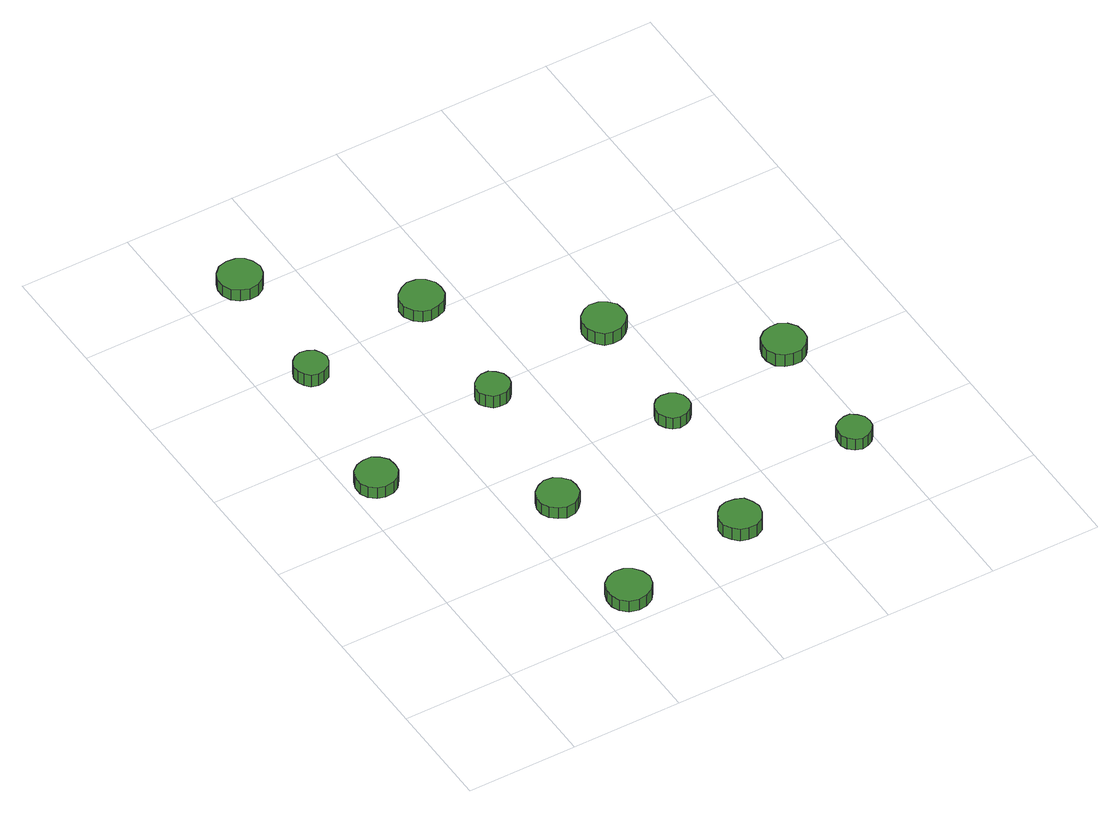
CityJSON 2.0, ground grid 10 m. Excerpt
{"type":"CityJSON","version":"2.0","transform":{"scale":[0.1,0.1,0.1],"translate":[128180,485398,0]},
"CityObjects":{
"tree1":{"type":"SolitaryVegetationObject","attributes":{"function":"something"},"geometry":[{"type":"MultiSurface","lod":"1","boundaries":[[[0,1,2,3,4,5,6,7,8,9,10,11,12,13,14]],[[15,16,17,18,19,20,21,22,23,24,25,26,27,28,29]],[[0,29,28,1]],[[1,28,27,2]],[[2,27,26,3]],[[3,26,25,4]],[[4,25,24,5]],[[5,24,23,6]],[[6,23,22,7]],[[7,22,21,8]],[[8,21,20,9]],[[9,20,19,10]],[[10,19,18,11]],[[11,18,17,12]],[[12,17,16,13]],[[13,16,15,14]],[[14,15,29,0]]]}]},
"tree2":{"type":"SolitaryVegetationObject","attributes":{"function":"something"},"geometry":[{"type":"MultiSurface","lod":"1","boundaries":[[[30,31,32,33,34,35,36,37,38,39,40,41,42,43,44]],[[45,46,47,48,49,50,51,52,53,54,55,56,57,58,59]],[[30,59,58,31]],[[31,58,57,32]],[[32,57,56,33]],[[33,56,55,34]],[[34,55,54,35]],[[35,54,53,36]],[[36,53,52,37]],[[37,52,51,38]],[[38,51,50,39]],[[39,50,49,40]],[[40,49,48,41]],[[41,48,47,42]],[[42,47,46,43]],[[43,46,45,44]],[[44,45,59,30]]]}]},
"tree3":{"type":"SolitaryVegetationObject","attributes":{"function":"something"},"geometry":[{"type":"MultiSurface","lod":"1","boundaries":[[[60,61,62,63,64,65,66,67,68,69,70,71,72,73,74]],[[75,76,77,78,79,80,81,82,83,84,85,86,87,88,89]],[[60,89,88,61]],[[61,88,87,62]],[[62,87,86,63]],[[63,86,85,64]],[[64,85,84,65]],[[65,84,83,66]],[[66,83,82,67]],[[67,82,81,68]],[[68,81,80,69]],[[69,80,79,70]],[[70,79,78,71]],[[71,78,77,72]],[[72,77,76,73]],[[73,76,75,74]],[[74,75,89,60]]]}]},
"tree4":{"type":"SolitaryVegetationObject","attributes":{"function":"something"},"geometry":[{"type":"MultiSurface","lod":"1","boundaries":[[[90,91,92,93,94,95,96,97,98,99,100,101,102,103,104]],[[105,106,107,108,109,110,111,112,113,114,115,116,117,118,119]],[[90,119,118,91]],[[91,118,117,92]],[[92,117,116,93]],[[93,116,115,94]],[[94,115,114,95]],[[95,114,113,96]],[[96,113,112,97]],[[97,112,111,98]],[[98,111,110,99]],[[99,110,109,100]],[[100,109,108,101]],[[101,108,107,102]],[[102,107,106,103]],[[103,106,105,104]],[[104,105,119,90]]]}]},
"tree5":{"type":"SolitaryVegetationObject","attributes":{"function":"something"},"geometry":[{"type":"MultiSurface","lod":"1","boundaries":[[[120,121,122,123,124,125,126,127,128,129,130,131,132,133,134]],[[135,136,137,138,139,140,141,142,143,144,145,146,147,148,149]],[[120,149,148,121]],[[121,148,147,122]],[[122,147,146,123]],[[123,146,145,124]],[[124,145,144,125]],[[125,144,143,126]],[[126,143,142,127]],[[127,142,141,128]],[[128,141,140,129]],[[129,140,139,130]],[[130,139,138,131]],[[131,138,137,132]],[[132,137,136,133]],[[133,136,135,134]],[[134,135,149,120]]]}]},
"tree6":{"type":"SolitaryVegetationObject","attributes":{"function":"something"},"geometry":[{"type":"MultiSurface","lod":"1","boundaries":[[[150,151,152,153,154,155,156,157,158,159,160,161,162,163,164]],[[165,166,167,168,169,170,171,172,173,174,175,176,177,178,179]],[[150,179,178,151]],[[151,178,177,152]],[[152,177,176,153]],[[153,176,175,154]],[[154,175,174,155]],[[155,174,173,156]],[[156,173,172,157]],[[157,172,171,158]],[[158,171,170,159]],[[159,170,169,160]],[[160,169,168,161]],[[161,168,167,162]],[[162,167,166,163]],[[163,166,165,164]],[[164,165,179,150]]]}]},
"tree7":{"type":"SolitaryVegetationObject","attributes":{"function":"something"},"geometry":[{"type":"MultiSurface","lod":"1","boundaries":[[[180,181,182,183,184,185,186,187,188,189,190,191,192,193,194]],[[195,196,197,198,199,200,201,202,203,204,205,206,207,208,209]],[[180,209,208,181]],[[181,208,207,182]],[[182,207,206,183]],[[183,206,205,184]],[[184,205,204,185]],[[185,204,203,186]],[[186,203,202,187]],[[187,202,201,188]],[[188,201,200,189]],[[189,200,199,190]],[[190,199,198,191]],[[191,198,197,192]],[[192,197,196,193]],[[193,196,195,194]],[[194,195,209,180]]]}]},
"tree8":{"type":"SolitaryVegetationObject","attributes":{"function":"something"},"geometry":[{"type":"MultiSurface","lod":"1","boundaries":[[[210,211,212,213,214,215,216,217,218,219,220,221,222,223,224]],[[225,226,227,228,229,230,231,232,233,234,235,236,237,238,239]],[[210,239,238,211]],[[211,238,237,212]],[[212,237,236,213]],[[213,236,235,214]],[[214,235,234,215]],[[215,234,233,216]],[[216,233,232,217]],[[217,232,231,218]],[[218,231,230,219]],[[219,230,229,220]],[[220,229,228,221]],[[221,228,227,222]],[[222,227,226,223]],[[223,226,225,224]],[[224,225,239,210]]]}]},
"tree9":{"type":"SolitaryVegetationObject","attributes":{"function":"something"},"geometry":[{"type":"MultiSurface","lod":"1","boundaries":[[[240,241,242,243,244,245,246,247,248,249,250,251,252,253,254]],[[255,256,257,258,259,260,261,262,263,264,265,266,267,268,269]],[[240,269,268,241]],[[241,268,267,242]],[[242,267,266,243]],[[243,266,265,244]],[[244,265,264,245]],[[245,264,263,246]],[[246,263,262,247]],[[247,262,261,248]],[[248,261,260,249]],[[249,260,259,250]],[[250,259,258,251]],[[251,258,257,252]],[[252,257,256,253]],[[253,256,255,254]],[[254,255,269,240]]]}]},
"tree10":{"type":"SolitaryVegetationObject","attributes":{"function":"something"},"geometry":[{"type":"MultiSurface","lod":"1","boundaries":[[[270,271,272,273,274,275,276,277,278,279,280,281,282,283,284]],[[285,286,287,288,289,290,291,292,293,294,295,296,297,298,299]],[[270,299,298,271]],[[271,298,297,272]],[[272,297,296,273]],[[273,296,295,274]],[[274,295,294,275]],[[275,294,293,276]],[[276,293,292,277]],[[277,292,291,278]],[[278,291,290,279]],[[279,290,289,280]],[[280,289,288,281]],[[281,288,287,282]],[[282,287,286,283]],[[283,286,285,284]],[[284,285,299,270]]]}]},
"tree11":{"type":"SolitaryVegetationObject","attributes":{"function":"something"},"geometry":[{"type":"MultiSurface","lod":"1","boundaries":[[[300,301,302,303,304,305,306,307,308,309,310,311,312,313,314]],[[315,316,317,318,319,320,321,322,323,324,325,326,327,328,329]],[[300,329,328,301]],[[301,328,327,302]],[[302,327,326,303]],[[303,326,325,304]],[[304,325,324,305]],[[305,324,323,306]],[[306,323,322,307]],[[307,322,321,308]],[[308,321,320,309]],[[309,320,319,310]],[[310,319,318,311]],[[311,318,317,312]],[[312,317,316,313]],[[313,316,315,314]],[[314,315,329,300]]]}]},
"tree12":{"type":"SolitaryVegetationObject","attributes":{"function":"something"},"geometry":[{"type":"MultiSurface","lod":"1","boundaries":[[[330,331,332,333,334,335,336,337,338,339,340,341,342,343,344]],[[345,346,347,348,349,350,351,352,353,354,355,356,357,358,359]],[[330,359,358,331]],[[331,358,357,332]],[[332,357,356,333]],[[333,356,355,334]],[[334,355,354,335]],[[335,354,353,336]],[[336,353,352,337]],[[337,352,351,338]],[[338,351,350,339]],[[339,350,349,340]],[[340,349,348,341]],[[341,348,347,342]],[[342,347,346,343]],[[343,346,345,344]],[[344,345,359,330]]]}]}
},
"vertices":[
[42,249,23],[41,257,23],[36,263,23],[30,267,23],[22,267,23],[15,265,23],[9,260,23],[6,253,23],[6,245,23],[9,238,23],[15,233,23],[22,231,23],[30,232,23],[36,235,23],[41,242,23],[41,242,11],[36,235,11],[30,232,11],[22,231,11],[15,233,11],[9,238,11],[6,245,11],[6,253,11],[9,260,11],[15,265,11],[22,267,11],[30,267,11],[36,263,11],[41,257,11],[42,249,11],
[151,29,22],[149,37,22],[144,44,22],[137,48,22],[129,49,22],[121,46,22],[115,41,22],[112,33,22],[112,25,22],[115,18,22],[121,12,22],[129,10,22],[137,11,22],[144,15,22],[149,21,22],[149,21,10],[144,15,10],[137,11,10],[129,10,10],[121,12,10],[115,18,10],[112,25,10],[112,33,10],[115,41,10],[121,46,10],[129,49,10],[137,48,10],[144,44,10],[149,37,10],[151,29,10],
[61,387,24],[59,393,24],[56,398,24],[50,401,24],[44,402,24],[38,400,24],[34,396,24],[31,390,24],[31,384,24],[34,378,24],[38,374,24],[44,372,24],[50,373,24],[56,376,24],[59,381,24],[59,381,11],[56,376,11],[50,373,11],[44,372,11],[38,374,11],[34,378,11],[31,384,11],[31,390,11],[34,396,11],[38,400,11],[44,402,11],[50,401,11],[56,398,11],[59,393,11],[61,387,11],
[155,151,24],[154,158,24],[149,164,24],[143,168,24],[135,169,24],[128,166,24],[122,161,24],[119,154,24],[119,147,24],[122,140,24],[128,135,24],[135,132,24],[143,133,24],[149,137,24],[154,143,24],[154,143,12],[149,137,12],[143,133,12],[135,132,12],[128,135,12],[122,140,12],[119,147,12],[119,154,12],[122,161,12],[128,166,12],[135,169,12],[143,168,12],[149,164,12],[154,158,12],[155,151,12],
[71,508,22],[69,516,22],[65,522,22],[58,526,22],[50,527,22],[42,525,22],[36,519,22],[33,512,22],[33,504,22],[36,497,22],[42,492,22],[50,489,22],[58,490,22],[65,494,22],[69,500,22],[69,500,10],[65,494,10],[58,490,10],[50,489,10],[42,492,10],[36,497,10],[33,504,10],[33,512,10],[36,519,10],[42,525,10],[50,527,10],[58,526,10],[65,522,10],[69,516,10],[71,508,10],
[174,288,24],[173,294,24],[169,299,24],[164,303,24],[157,303,24],[152,301,24],[147,297,24],[144,291,24],[144,285,24],[147,280,24],[152,275,24],[157,274,24],[164,274,24],[169,277,24],[173,282,24],[173,282,11],[169,277,11],[164,274,11],[157,274,11],[152,275,11],[147,280,11],[144,285,11],[144,291,11],[147,297,11],[152,301,11],[157,303,11],[164,303,11],[169,299,11],[173,294,11],[174,288,11],
[269,51,25],[267,58,25],[263,65,25],[256,68,25],[248,69,25],[241,67,25],[236,62,25],[232,55,25],[232,47,25],[236,40,25],[241,35,25],[248,33,25],[256,33,25],[263,37,25],[267,43,25],[267,43,12],[263,37,12],[256,33,12],[248,33,12],[241,35,12],[236,40,12],[232,47,12],[232,55,12],[236,62,12],[241,67,12],[248,69,12],[256,68,12],[263,65,12],[267,58,12],[269,51,12],
[184,410,22],[183,417,22],[178,424,22],[171,428,22],[163,429,22],[156,426,22],[150,421,22],[146,414,22],[146,406,22],[150,398,22],[156,393,22],[163,391,22],[171,392,22],[178,395,22],[183,402,22],[183,402,10],[178,395,10],[171,392,10],[163,391,10],[156,393,10],[150,398,10],[146,406,10],[146,414,10],[150,421,10],[156,426,10],[163,429,10],[171,428,10],[178,424,10],[183,417,10],[184,410,10],
[286,190,24],[285,196,24],[281,201,24],[276,204,24],[269,205,24],[263,203,24],[259,199,24],[256,193,24],[256,187,24],[259,181,24],[263,177,24],[269,175,24],[276,176,24],[281,179,24],[285,184,24],[285,184,12],[281,179,12],[276,176,12],[269,175,12],[263,177,12],[259,181,12],[256,187,12],[256,193,12],[259,199,12],[263,203,12],[269,205,12],[276,204,12],[281,201,12],[285,196,12],[286,190,12],
[297,310,22],[296,318,22],[291,324,22],[284,328,22],[276,329,22],[269,326,22],[263,321,22],[260,314,22],[260,306,22],[263,299,22],[269,293,22],[276,291,22],[284,292,22],[291,296,22],[296,302,22],[296,302,9],[291,296,9],[284,292,9],[276,291,9],[269,293,9],[263,299,9],[260,306,9],[260,314,9],[263,321,9],[269,326,9],[276,329,9],[284,328,9],[291,324,9],[296,318,9],[297,310,9],
[399,91,24],[398,97,24],[394,102,24],[389,106,24],[383,106,24],[377,104,24],[372,100,24],[370,94,24],[370,88,24],[372,83,24],[377,78,24],[383,76,24],[389,77,24],[394,80,24],[398,85,24],[398,85,12],[394,80,12],[389,77,12],[383,76,12],[377,78,12],[372,83,12],[370,88,12],[370,94,12],[372,100,12],[377,104,12],[383,106,12],[389,106,12],[394,102,12],[398,97,12],[399,91,12],
[409,211,22],[408,219,22],[403,226,22],[396,230,22],[388,230,22],[381,228,22],[375,223,22],[372,215,22],[372,208,22],[375,200,22],[381,195,22],[388,193,22],[396,193,22],[403,197,22],[408,204,22],[408,204,9],[403,197,9],[396,193,9],[388,193,9],[381,195,9],[375,200,9],[372,208,9],[372,215,9],[375,223,9],[381,228,9],[388,230,9],[396,230,9],[403,226,9],[408,219,9],[409,211,9]
]}
